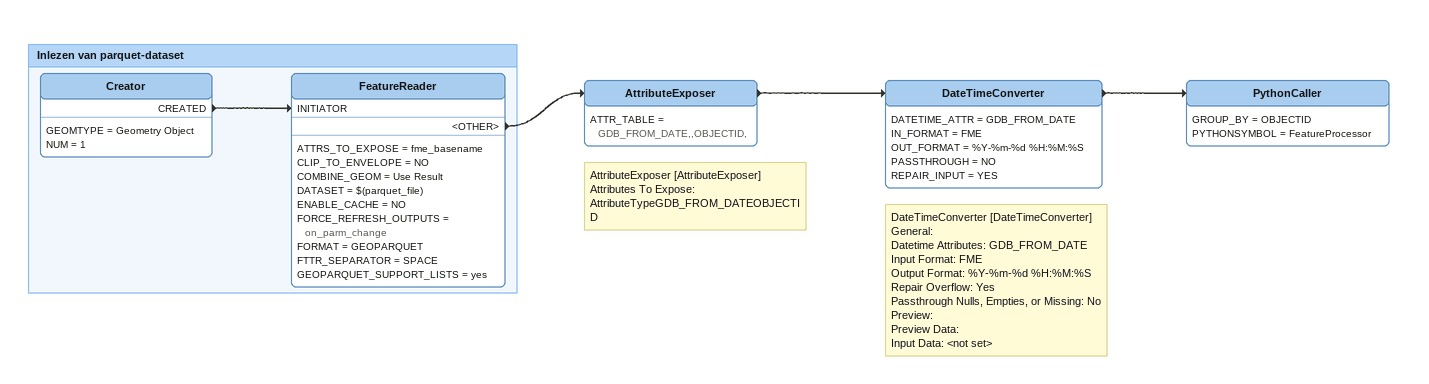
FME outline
Note: AttributeExposer [AttributeExposer] / Attributes To Expose: AttributeTypeGDB_FROM_DATEOBJECTID
AttributeExposer
    ATTR_TABLE = GDB_FROM_DATE,,OBJECTID,
    -> DateTimeConverter
Note: DateTimeConverter [DateTimeConverter] / General: / Datetime Attributes: GDB_FROM_DATE / Input Format: FME / Output Format: %Y-%m-%d %H:%M:%S / Repair Overflow: Yes / Passthrough Nulls, Empties, or Missing: No / Preview: / Preview Data: / Input Data: <not set>
DateTimeConverter
    DATETIME_ATTR = GDB_FROM_DATE
    IN_FORMAT = FME
    OUT_FORMAT = %Y-%m-%d %H:%M:%S
    PASSTHROUGH = NO
    REPAIR_INPUT = YES
    -> PythonCaller
PythonCaller
    GROUP_BY = OBJECTID
    PYTHONSYMBOL = FeatureProcessor

Bookmark: Inlezen van parquet-dataset
Creator
    GEOMTYPE = Geometry Object
    NUM = 1
    CREATED -> FeatureReader [INITIATOR]
FeatureReader
    ATTRS_TO_EXPOSE = fme_basename
    CLIP_TO_ENVELOPE = NO
    COMBINE_GEOM = Use Result
    DATASET = $(parquet_file)
    ENABLE_CACHE = NO
    FORCE_REFRESH_OUTPUTS = on_parm_change
    FORMAT = GEOPARQUET
    FTTR_SEPARATOR = SPACE
    GEOPARQUET_SUPPORT_LISTS = yes
    <OTHER> -> AttributeExposer
